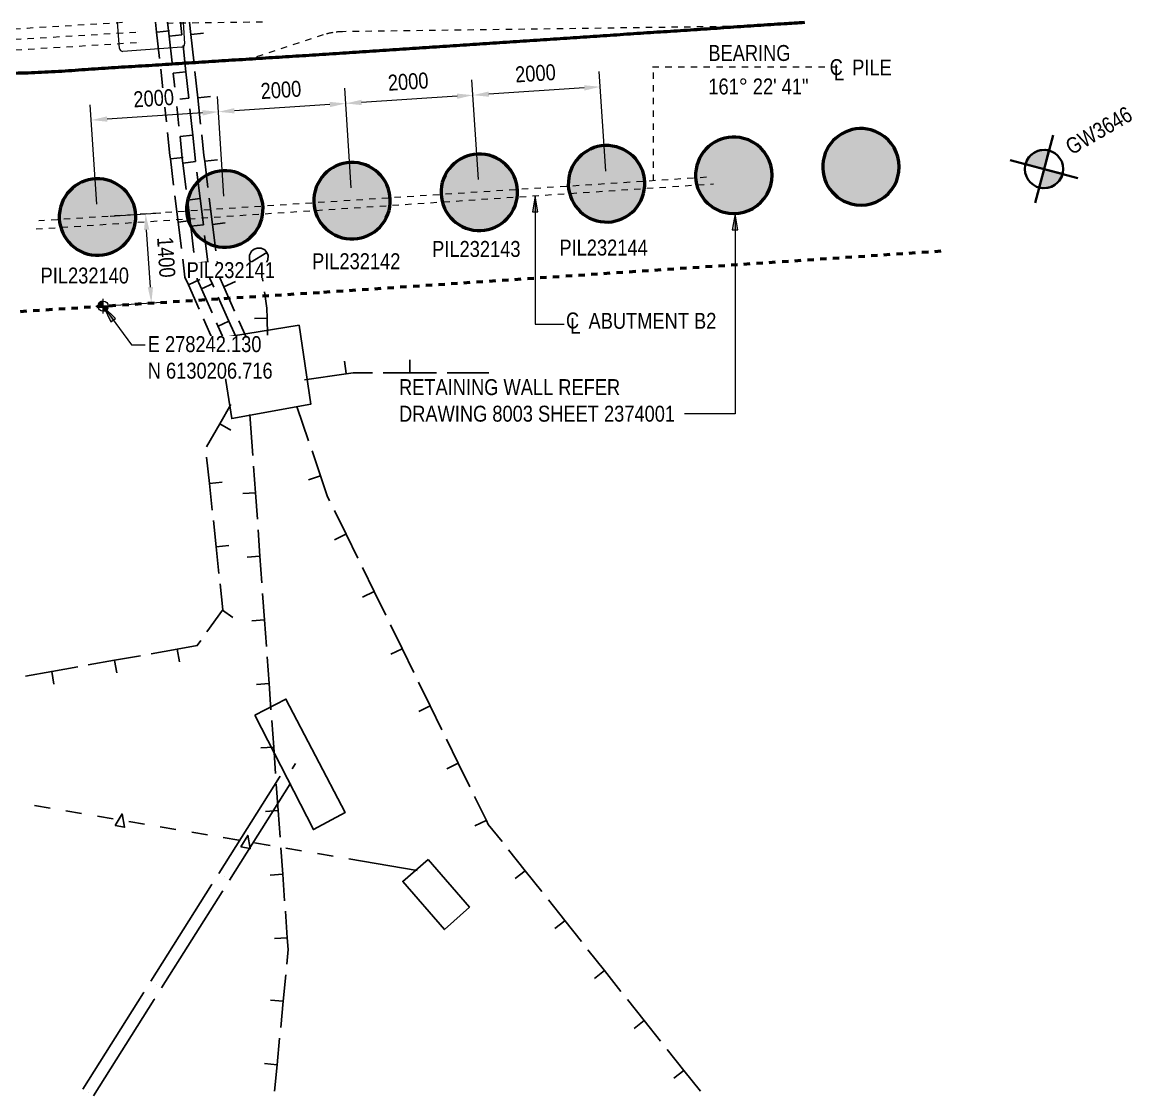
# Model space of a CAD drawing. Header units: metres. Extents: x -1160 to -1077, y 3 to 562.
# Drawn here: x -1105.31 to -1087.9, y 531.56 to 548.4 of the extents above; entities that cross this region are included whole.
import ezdxf

# ---------------------------------------------------------------- set-up
doc = ezdxf.new("R2010")
doc.units = ezdxf.units.M
for name, pattern in [('ControlLine', [0.02, 0.0125, -0.0025, 0.0025, -0.0025]), ('Dashed', [0.0075, 0.005, -0.0025]), ('JacobsCenter', [0.015, 0.009, -0.0015, 0.003, -0.0015]), ('JacobsDash', [0.0045, 0.003, -0.0015]), ('JacobsGridLine', [0.0145, 0.01, -0.001, 0.0025, -0.001])]:
    doc.linetypes.add(name, pattern=pattern)
doc.layers.get('Defpoints').update_dxf_attribs({"color": 41})
for name, color, linetype, lineweight in [('A-ANNO-DIMS', 7, 'Continuous', 9), ('A-ANNO-NOTE', 7, 'Continuous', 9), ('A-DETL', 7, 'Continuous', 13), ('A-GENM', 7, 'Continuous', 35), ('G-ANNO-DIMS', 7, 'Continuous', 9), ('G-ANNO-TEXT', 7, 'Continuous', 9), ('S-FNDN', 7, 'Continuous', 50), ('S-FNDN-IDEN', 7, 'Continuous', 18), ('S-GRID', 7, 'Continuous', 9)]:
    doc.layers.add(name, color=color, linetype=linetype, lineweight=lineweight)
doc.styles.add('Arial Narrow_1', font='ARIALN.TTF', dxfattribs={"height": 0.25})
doc.styles.add('Arial Narrow_2', font='ARIALN.TTF', dxfattribs={"height": 0.0025})
doc.dimstyles.new('Dimension_Standard_O__mm_', dxfattribs={"dimscale": 0.3048, "dimtxt": 0.255858, "dimasz": 0.82021, "dimexe": 0.787402, "dimexo": 0.492126, "dimgap": 0.492126, "dimtad": 1, "dimdec": 0, "dimlfac": 1000, "dimzin": 0, "dimdsep": 46, "dimtxsty": 'Arial Narrow_1', "dimsah": 1, "dimcen": 0.09, "dimaunit": 1, "dimadec": 4, "dimazin": 0, "dimtfac": 1, "dimtdec": 4, "dimtix": 1, "dimtmove": 0, "dimatfit": 3, "dimfxl": 1, "dimtvp": 1, "dimtfill": 1, "dimtolj": 1, "dimtzin": 0, "dimlwd": 18, "dimlwe": 18, "dimarcsym": 2})

# ---------------------------------------------------------------- blocks, each defined once
blk = doc.blocks.new('SymbolBorehole - ExistingBorehole-26478556-DRG-2873041 - PILE LAYOUT')
at = {"layer": 'A-ANNO-NOTE', "lineweight": 18, "true_color": 0x808080}
h = blk.add_hatch(color=8, dxfattribs=at)
edge = h.paths.add_edge_path()
edge.add_line((0, 0), (-0.003, 0))
edge.add_arc((0, 0), 0.003, 90, 180, ccw=False)
edge.add_line((0, 0.003), (0, 0))
h = blk.add_hatch(color=8, dxfattribs=at)
edge = h.paths.add_edge_path()
edge.add_line((0, 0), (-0.003, 0))
edge.add_arc((0, 0), 0.003, 90, 180, ccw=False)
edge.add_line((0, 0.003), (0, 0))
h = blk.add_hatch(color=8, dxfattribs=at)
edge = h.paths.add_edge_path()
edge.add_line((0, 0), (0.003, 0))
edge.add_arc((0, 0), 0.003, 270, 360, ccw=False)
edge.add_line((0, -0.003), (0, 0))
h = blk.add_hatch(color=8, dxfattribs=at)
edge = h.paths.add_edge_path()
edge.add_line((0, 0), (0.003, 0))
edge.add_arc((0, 0), 0.003, 270, 360, ccw=False)
edge.add_line((0, -0.003), (0, 0))
at = {"layer": 'A-ANNO-NOTE', "color": 8, "lineweight": 35, "true_color": 0x808080}
for p, q in [((0, -0.0055), (0, 0.0055)), ((0, -0.0055), (0, 0.0055)), ((0, 0), (0, 0.003)), ((0, 0), (0, 0.003)), ((-0.0055, 0), (0.0055, 0)), ((-0.0055, 0), (0.0055, 0)), ((-0.003, 0), (0, 0)), ((-0.003, 0), (0, 0)), ((0, 0), (0, -0.003)), ((0.003, 0), (0, 0)), ((0, 0), (0, -0.003)), ((0.003, 0), (0, 0))]:
    blk.add_line(p, q, dxfattribs=at)
blk.add_circle((0, 0), 0.003, dxfattribs=at)
blk.add_circle((0, 0), 0.003, dxfattribs=at)
for start, end in [(90, 180), (90, 180), (270, 360), (270, 360)]:
    blk.add_arc((0, 0), 0.003, start, end, dxfattribs=at)
blk = doc.blocks.new('T2DPAA-T2D-PWA-GE-M2D-101001_Boreholes_rvt-1-DRG-2873041 - PILE LAYOUT')
at = {"layer": 'A-ANNO-NOTE', "color": 8, "lineweight": 5, "true_color": 0x808080, "xscale": 99.99999999999997, "yscale": 99.99999999999997, "zscale": 99.99999999999997, "rotation": 345.1169444444441}
blk.add_blockref('SymbolBorehole - ExistingBorehole-26478556-DRG-2873041 - PILE LAYOUT', (-1089.279, 546.099), dxfattribs=at)
at = {"layer": 'A-ANNO-NOTE', "color": 8, "lineweight": 18, "true_color": 0x808080, "insert": (-1088.972, 546.529), "char_height": 0.25, "width": 1.37089, "attachment_point": 1, "rotation": 30.1169, "style": 'Arial Narrow_1'}
blk.add_mtext('GW3646', dxfattribs=at)
blk = doc.blocks.new('T2DPAA-T2D-PWA-SU-M2D-000003_250_dwg-40806560-DRG-2873041 - PILE LAYOUT')
at = {"color": 41, "lineweight": 25, "true_color": 0xffd0a3}
for p, q in [((-167.932, 1073.137), (-168.321, 1072.987)), ((-167.943, 1072.931), (-168.332, 1072.781)), ((-168.865, 1072.778), (-169.254, 1072.628)), ((-168.414, 1072.535), (-168.025, 1072.684)), ((-167.684, 1072.816), (-167.87, 1072.744)), ((-178.048, 1072.152), (-178.224, 1072.53)), ((-168.876, 1072.572), (-169.265, 1072.422)), ((-167.828, 1072.608), (-168.217, 1072.458)), ((-168.762, 1072.249), (-169.151, 1072.099)), ((-170.726, 1072.045), (-171.112, 1071.89)), ((-170.737, 1071.839), (-171.124, 1071.683)), ((-170.278, 1071.808), (-169.891, 1071.963)), ((-177.626, 1071.246), (-177.802, 1071.623)), ((-170.622, 1071.516), (-171.009, 1071.36)), ((-172.089, 1071.274), (-172.382, 1071.038)), ((-172.024, 1070.876), (-171.699, 1071.137)), ((-172.095, 1071.058), (-172.356, 1070.849)), ((-171.045, 1070.787), (-170.829, 1070.577)), ((-173.615, 1070.604), (-174.018, 1070.71)), ((-171.976, 1070.728), (-172.203, 1070.546)), ((-171.28, 1070.522), (-171.035, 1070.627)), ((-174.563, 1070.518), (-174.953, 1070.369)), ((-175.497, 1070.161), (-175.887, 1070.012)), ((-173.965, 1069.973), (-173.351, 1070.185)), ((-174.517, 1069.784), (-174.123, 1069.919)), ((-175.462, 1069.459), (-175.068, 1069.594)), ((-173.514, 1069.188), (-173.042, 1069.502)), ((-176.408, 1069.133), (-176.014, 1069.269)), ((-177.354, 1068.808), (-176.96, 1068.944)), ((-178.299, 1068.483), (-177.905, 1068.619)), ((-174.78, 1068.244), (-174.466, 1068.517)), ((-179.245, 1068.158), (-178.851, 1068.294)), ((-180.191, 1067.833), (-179.797, 1067.968)), ((-175.535, 1067.588), (-175.221, 1067.861)), ((-172.075, 1067.927), (-171.969, 1067.525)), ((-182.115, 1067.314), (-181.704, 1067.382)), ((-171.926, 1067.364), (-171.757, 1066.728)), ((-183.102, 1067.15), (-182.691, 1067.219)), ((-176.29, 1066.932), (-175.975, 1067.206)), ((-177.045, 1066.276), (-176.73, 1066.55)), ((-177.799, 1065.62), (-177.485, 1065.894)), ((-179.162, 1064.172), (-178.913, 1064.507)), ((-179.759, 1063.37), (-179.51, 1063.704)), ((-180.356, 1062.568), (-180.107, 1062.902)), ((-180.953, 1061.766), (-180.704, 1062.1)), ((-181.55, 1060.964), (-181.301, 1061.298))]:
    blk.add_line(p, q, dxfattribs=at)
at = {"color": 21, "lineweight": 25, "true_color": 0xdea3a3}
for p, q in [((-180.147, 1071.873), (-180.124, 1071.624)), ((-180.101, 1071.375), (-180.079, 1071.126)), ((-180.056, 1070.877), (-180.034, 1070.628)), ((-180.011, 1070.379), (-179.988, 1070.13)), ((-179.966, 1069.881), (-179.943, 1069.632)), ((-179.92, 1069.383), (-179.898, 1069.134)), ((-179.875, 1068.885), (-179.852, 1068.636)), ((-179.83, 1068.387), (-179.807, 1068.138)), ((-179.785, 1067.889), (-179.762, 1067.64)), ((-179.739, 1067.391), (-179.717, 1067.142)), ((-179.694, 1066.893), (-179.596, 1065.812))]:
    blk.add_line(p, q, dxfattribs=at)
at = {"color": 9, "lineweight": 25, "true_color": 0xd0a3d0}
for p, q in [((-184.284, 1069.903), (-184.284, 1069.903)), ((-182.375, 1069.307), (-182.375, 1069.307)), ((-180.466, 1068.711), (-180.466, 1068.711)), ((-178.557, 1068.115), (-178.463, 1068.086))]:
    blk.add_line(p, q, dxfattribs=at)
at = {"color": 41, "lineweight": 25, "true_color": 0xffd0a3, "flags": 128}
for points in [[(-167.86, 1072.95), (-167.931, 1073.135), (-167.932, 1073.137), (-167.784, 1073.194)], [(-168.793, 1072.591), (-168.864, 1072.776), (-168.865, 1072.778), (-168.476, 1072.927)], [(-167.871, 1072.744), (-167.943, 1072.929), (-167.943, 1072.931), (-167.735, 1073.011)], [(-168.805, 1072.385), (-168.876, 1072.57), (-168.876, 1072.572), (-168.488, 1072.721)], [(-168.486, 1072.721), (-168.415, 1072.536), (-168.414, 1072.535), (-168.803, 1072.385)], [(-169.409, 1072.568), (-169.75, 1072.438), (-169.798, 1072.418), (-170.185, 1072.263)], [(-167.757, 1072.421), (-167.828, 1072.606), (-167.828, 1072.608), (-167.647, 1072.678)], [(-169.421, 1072.362), (-169.737, 1072.241), (-169.809, 1072.211), (-170.196, 1072.056)], [(-169.723, 1072.233), (-169.797, 1072.417), (-169.798, 1072.418)], [(-169.419, 1072.362), (-169.348, 1072.177), (-169.348, 1072.176)], [(-168.69, 1072.062), (-168.761, 1072.247), (-168.762, 1072.249), (-168.373, 1072.398)], [(-170.651, 1071.86), (-170.725, 1072.044), (-170.726, 1072.045), (-170.339, 1072.201)], [(-169.735, 1072.026), (-169.809, 1072.21), (-169.809, 1072.211)], [(-169.736, 1072.025), (-169.68, 1072.048), (-169.348, 1072.176), (-168.959, 1072.325)], [(-178.23, 1072.068), (-178.05, 1072.151), (-178.048, 1072.152), (-177.873, 1071.774)], [(-170.663, 1071.653), (-170.737, 1071.837), (-170.737, 1071.839), (-170.351, 1071.994)], [(-170.352, 1071.994), (-170.278, 1071.81), (-170.278, 1071.808), (-170.664, 1071.653)], [(-169.306, 1072.039), (-169.61, 1071.923), (-169.695, 1071.888), (-170.081, 1071.733)], [(-171.267, 1071.828), (-171.534, 1071.721), (-171.634, 1071.639), (-171.959, 1071.378)], [(-169.62, 1071.703), (-169.694, 1071.887), (-169.695, 1071.888)], [(-171.509, 1071.484), (-171.633, 1071.638), (-171.634, 1071.639)], [(-170.548, 1071.33), (-170.622, 1071.514), (-170.622, 1071.516), (-170.236, 1071.671)], [(-171.278, 1071.621), (-171.514, 1071.527), (-171.641, 1071.424), (-171.965, 1071.163)], [(-171.569, 1071.242), (-171.45, 1071.338), (-171.206, 1071.436), (-170.819, 1071.591)], [(-171.28, 1071.621), (-171.206, 1071.437), (-171.206, 1071.436)], [(-171.164, 1071.298), (-171.372, 1071.215), (-171.522, 1071.094), (-171.846, 1070.833)], [(-171.515, 1071.268), (-171.64, 1071.423), (-171.641, 1071.424)], [(-177.808, 1071.161), (-177.628, 1071.245), (-177.626, 1071.246), (-177.45, 1070.868)], [(-172.149, 1071.031), (-172.024, 1070.877), (-172.024, 1070.876), (-172.286, 1070.664)], [(-171.396, 1070.938), (-171.521, 1071.093), (-171.522, 1071.094)], [(-176.978, 1070.016), (-177.07, 1070.051), (-177.204, 1070.339), (-177.38, 1070.717)], [(-174.492, 1070.331), (-174.563, 1070.516), (-174.563, 1070.518), (-174.174, 1070.667)], [(-173.666, 1070.41), (-173.615, 1070.602), (-173.615, 1070.604), (-173.276, 1070.515)], [(-171.879, 1070.503), (-171.824, 1070.312), (-171.823, 1070.311), (-172.08, 1070.236)], [(-171.823, 1070.311), (-171.67, 1070.356), (-171.434, 1070.456)], [(-177.385, 1070.255), (-177.205, 1070.338), (-177.204, 1070.339)], [(-175.426, 1069.974), (-175.497, 1070.159), (-175.497, 1070.161), (-175.108, 1070.31)], [(-176.042, 1069.953), (-176.422, 1069.808), (-176.431, 1069.811), (-176.822, 1069.958)], [(-174.582, 1069.973), (-174.517, 1069.785), (-174.517, 1069.784), (-174.911, 1069.648)], [(-176.502, 1069.624), (-176.432, 1069.81), (-176.431, 1069.811)], [(-175.527, 1069.648), (-175.463, 1069.46), (-175.462, 1069.459), (-175.856, 1069.323)], [(-172.163, 1068.967), (-172.346, 1068.889), (-172.347, 1068.889), (-172.606, 1069.494)], [(-176.473, 1069.323), (-176.409, 1069.135), (-176.408, 1069.133), (-176.802, 1068.998)], [(-174.34, 1068.627), (-174.275, 1068.684), (-174, 1068.866), (-173.652, 1069.096)], [(-174.11, 1069.033), (-174.001, 1068.867), (-174, 1068.866)], [(-177.419, 1068.997), (-177.354, 1068.81), (-177.354, 1068.808), (-177.748, 1068.673)], [(-172.347, 1068.889), (-172.303, 1068.785), (-172.225, 1068.491)], [(-178.364, 1068.672), (-178.3, 1068.485), (-178.299, 1068.483), (-178.693, 1068.348)], [(-179.31, 1068.347), (-179.245, 1068.16), (-179.245, 1068.158), (-179.639, 1068.023)], [(-174.912, 1068.395), (-174.781, 1068.245), (-174.78, 1068.244), (-175.095, 1067.971)], [(-171.882, 1067.979), (-172.074, 1067.928), (-172.075, 1067.927), (-172.182, 1068.33)], [(-180.256, 1068.022), (-180.191, 1067.834), (-180.191, 1067.833), (-180.585, 1067.698)], [(-181.54, 1067.41), (-181.312, 1067.448), (-181.136, 1067.508), (-180.742, 1067.643)], [(-181.201, 1067.697), (-181.137, 1067.509), (-181.136, 1067.508)], [(-175.666, 1067.739), (-175.536, 1067.589), (-175.535, 1067.588), (-175.85, 1067.315)], [(-182.148, 1067.511), (-182.115, 1067.316), (-182.115, 1067.314), (-182.526, 1067.246)], [(-183.134, 1067.348), (-183.102, 1067.152), (-183.102, 1067.15), (-183.513, 1067.082)], [(-176.421, 1067.083), (-176.291, 1066.933), (-176.29, 1066.932), (-176.604, 1066.659)], [(-177.176, 1066.427), (-177.046, 1066.277), (-177.045, 1066.276), (-177.359, 1066.003)], [(-177.93, 1065.771), (-177.8, 1065.621), (-177.799, 1065.62), (-178.114, 1065.347)], [(-178.814, 1064.64), (-178.607, 1064.919), (-178.554, 1064.964), (-178.24, 1065.238)], [(-178.685, 1065.115), (-178.555, 1064.966), (-178.554, 1064.964)], [(-179.322, 1064.292), (-179.163, 1064.173), (-179.162, 1064.172), (-179.411, 1063.838)], [(-179.919, 1063.49), (-179.76, 1063.371), (-179.759, 1063.37), (-180.008, 1063.036)], [(-180.516, 1062.687), (-180.357, 1062.569), (-180.356, 1062.568), (-180.605, 1062.234)], [(-181.113, 1061.885), (-180.954, 1061.767), (-180.953, 1061.766), (-181.202, 1061.432)], [(-181.71, 1061.083), (-181.551, 1060.965), (-181.55, 1060.964), (-181.799, 1060.629)]]:
    blk.add_lwpolyline(points, dxfattribs=at)
for points in [[(-172.32, 1070.955), (-173.487, 1070.443), (-172.949, 1069.301), (-171.801, 1069.797)], [(-171.087, 1070.682), (-171.075, 1070.622), (-171.045, 1070.577), (-171.003, 1070.547), (-170.937, 1070.532), (-170.871, 1070.547), (-170.829, 1070.577), (-170.799, 1070.622), (-170.787, 1070.682), (-170.799, 1070.742), (-170.829, 1070.787), (-170.871, 1070.817), (-170.937, 1070.832), (-171.003, 1070.817), (-171.045, 1070.787), (-171.075, 1070.742)]]:
    blk.add_lwpolyline(points, close=True, dxfattribs=at)
at = {"color": 21, "lineweight": 25, "true_color": 0xdea3a3, "flags": 128}
for points in [[(-180.129, 1070.569), (-179.924, 1070.512), (-179.923, 1070.512), (-180.113, 1070.42), (-180.115, 1070.419)], [(-179.947, 1068.577), (-179.743, 1068.52), (-179.742, 1068.52), (-179.932, 1068.428), (-179.934, 1068.428)]]:
    blk.add_lwpolyline(points, close=True, dxfattribs=at)
at = {"color": 9, "lineweight": 25, "true_color": 0xd0a3d0, "flags": 128}
for points in [[(-184.255, 1069.996), (-182.55, 1069.464), (-182.537, 1069.46)], [(-184.314, 1069.809), (-182.609, 1069.277), (-182.595, 1069.272)], [(-182.346, 1069.401), (-180.641, 1068.869), (-180.628, 1068.864)], [(-182.404, 1069.213), (-180.7, 1068.681), (-180.686, 1068.676)], [(-180.436, 1068.805), (-178.732, 1068.273), (-178.718, 1068.269)], [(-180.495, 1068.617), (-178.79, 1068.085), (-178.777, 1068.081)]]:
    blk.add_lwpolyline(points, dxfattribs=at)
at = {"color": 9, "lineweight": 25, "true_color": 0xd9a3d9, "flags": 128}
blk.add_lwpolyline([(-177.891, 1068.899), (-177.522, 1068.49), (-179.001, 1067.134), (-179.39, 1067.549)], close=True, dxfattribs=at)
at = {"color": 21, "lineweight": 25, "true_color": 0xeca3a3, "flags": 128}
blk.add_lwpolyline([(-179.382, 1065.688), (-179.817, 1065.985), (-180.378, 1065.156), (-179.938, 1064.872)], close=True, dxfattribs=at)
blk = doc.blocks.new('T2DPAA-T2D-PWA-SU-M2D-000001_ExistingUtilities_rvt-1-DRG-2873041 - PILE LAYOUT')
at = {"color": 254, "lineweight": 25, "true_color": 0xd0d0d0, "rotation": 75.11694444444437}
blk.add_blockref('T2DPAA-T2D-PWA-SU-M2D-000003_250_dwg-40806560-DRG-2873041 - PILE LAYOUT', (-22.928, 434.912), dxfattribs=at)
blk = doc.blocks.new('T2DPAA-T2D-C3S-TT-XRF-100101_dwg-40805445-DRG-2873041 - PILE LAYOUT')
at = {"color": 191, "lineweight": 18, "true_color": 0xbf7fff}
for p, q in [((-204.911, -619.157), (-204.52, -619.023)), ((-205.161, -619.316), (-204.861, -620.189)), ((-204.642, -620.095), (-204.942, -619.221)), ((-204.257, -620.015), (-204.578, -620.126))]:
    blk.add_line(p, q, dxfattribs=at)
at = {"color": 191, "linetype": 'Dashed', "lineweight": 18, "true_color": 0xbf7fff}
for p, q in [((-203.886, -622.191), (-204.54, -621.188)), ((-202.071, -628.497), (-203.76, -622.468))]:
    blk.add_line(p, q, dxfattribs=at)
at = {"color": 191, "linetype": 'Dashed', "lineweight": 18, "true_color": 0xbf7fff, "flags": 128}
for points in [[(-206.17, -615.118), (-205.288, -617.777), (-205.288, -617.779), (-204.746, -619.414), (-204.746, -619.414)], [(-206.013, -615.066), (-205.131, -617.725), (-205.131, -617.727), (-204.589, -619.362), (-204.589, -619.362)], [(-205.856, -615.014), (-204.975, -617.674), (-204.974, -617.675), (-204.491, -619.133)], [(-203.937, -621.218), (-204.337, -619.789), (-204.337, -619.789)]]:
    blk.add_lwpolyline(points, dxfattribs=at)
at = {"color": 191, "lineweight": 18, "true_color": 0xbf7fff}
for centre, start, end in [((-204.895, -619.205), 108.9625, 198.9625), ((-205.209, -619.332), 18.9625, 42.9188), ((-204.909, -620.205), 337.7876, 18.9625), ((-204.595, -620.078), 198.9625, 288.9625)]:
    blk.add_arc(centre, 0.0502, start, end, dxfattribs=at)
at = {"color": 191, "linetype": 'Dashed', "lineweight": 18, "true_color": 0xbf7fff}
for start, end in [(24.4179, 33.1271), (15.6526, 24.4179)]:
    blk.add_arc((-204.723, -622.738), 1, start, end, dxfattribs=at)
blk = doc.blocks.new('T2DPAA-T2D-PWC-TT-M2D-100010_ProposedITS_rvt-1-DRG-2873041 - PILE LAYOUT')
at = {"color": 191, "linetype": 'Dashed', "lineweight": 18, "true_color": 0xbf7fff, "rotation": 75.11694444444437}
blk.add_blockref('T2DPAA-T2D-C3S-TT-XRF-100101_dwg-40805445-DRG-2873041 - PILE LAYOUT', (-1649.534, 905.057), dxfattribs=at)
blk = doc.blocks.new('Foundations-Piles - Px-1200-66435275-DRG-2873041 - PILE LAYOUT')
at = {"layer": 'A-GENM', "lineweight": 50, "true_color": 0xd1d1d1}
blk.add_hatch(color=254, dxfattribs=at).paths.add_polyline_path([(-0.576, -0.169), (-0.546, -0.249), (-0.505, -0.324), (-0.453, -0.393), (-0.393, -0.453), (-0.324, -0.505), (-0.249, -0.546), (-0.169, -0.576), (-0.085, -0.594), (0, -0.6), (0.085, -0.594), (0.169, -0.576), (0.249, -0.546), (0.324, -0.505), (0.393, -0.453), (0.453, -0.393), (0.505, -0.324), (0.546, -0.249), (0.576, -0.169), (0.594, -0.085), (0.6, 0), (0.594, 0.085), (0.576, 0.169), (0.546, 0.249), (0.505, 0.324), (0.453, 0.393), (0.393, 0.453), (0.324, 0.505), (0.249, 0.546), (0.168, 0.576), (0.085, 0.594), (0, 0.6), (-0.085, 0.594), (-0.169, 0.576), (-0.249, 0.546), (-0.324, 0.505), (-0.393, 0.453), (-0.454, 0.392), (-0.505, 0.324), (-0.546, 0.249), (-0.576, 0.169), (-0.594, 0.085), (-0.6, 0), (-0.594, -0.085), (-0.578, -0.157)])
at = {"layer": 'A-GENM', "color": 252, "lineweight": 50, "true_color": 0x888888}
for start, end in [(0, 180), (180, 0)]:
    blk.add_arc((0, 0), 0.6, start, end, dxfattribs=at)
blk = doc.blocks.new('Foundations-Piles - Px-1200-66435276-DRG-2873041 - PILE LAYOUT')
at = {"layer": 'A-GENM', "lineweight": 50, "true_color": 0xd1d1d1}
blk.add_hatch(color=254, dxfattribs=at).paths.add_polyline_path([(-0.576, -0.169), (-0.546, -0.249), (-0.505, -0.324), (-0.453, -0.393), (-0.393, -0.453), (-0.324, -0.505), (-0.249, -0.546), (-0.169, -0.576), (-0.085, -0.594), (0, -0.6), (0.085, -0.594), (0.169, -0.576), (0.249, -0.546), (0.324, -0.505), (0.393, -0.453), (0.453, -0.393), (0.505, -0.324), (0.546, -0.249), (0.576, -0.169), (0.594, -0.085), (0.6, 0), (0.594, 0.085), (0.576, 0.169), (0.546, 0.249), (0.505, 0.324), (0.453, 0.393), (0.393, 0.453), (0.324, 0.505), (0.249, 0.546), (0.169, 0.576), (0.085, 0.594), (0, 0.6), (-0.085, 0.594), (-0.169, 0.576), (-0.249, 0.546), (-0.324, 0.505), (-0.393, 0.453), (-0.453, 0.393), (-0.505, 0.324), (-0.546, 0.249), (-0.576, 0.169), (-0.594, 0.082), (-0.6, 0), (-0.594, -0.085)])
at = {"layer": 'A-GENM', "color": 252, "lineweight": 50, "true_color": 0x888888}
for start, end in [(0, 180), (180, 0)]:
    blk.add_arc((0, 0), 0.6, start, end, dxfattribs=at)
blk = doc.blocks.new('Top of Pavement - RL A - Top of Pavement - RL A-68818558-DRG-2873041 - PILE LAYOUT')
at = {"layer": 'A-GENM', "color": 252, "lineweight": 50, "true_color": 0x888888}
blk.add_open_spline([(133.908, 51.872), (133.912, 51.854), (133.953, 51.702), (134.03, 51.413), (134.138, 51.006), (134.246, 50.599), (134.354, 50.192), (134.462, 49.785), (134.57, 49.378), (134.679, 48.971), (134.787, 48.564), (134.895, 48.158), (135.003, 47.751), (135.111, 47.344), (135.219, 46.937), (135.327, 46.53), (135.436, 46.123), (135.544, 45.716), (135.652, 45.309), (135.76, 44.902), (135.868, 44.495), (135.976, 44.088), (136.084, 43.681), (136.193, 43.274), (136.301, 42.867), (136.409, 42.46), (136.517, 42.053), (136.625, 41.646), (136.733, 41.239), (136.841, 40.832), (136.95, 40.425), (137.058, 40.018), (137.166, 39.611), (137.274, 39.204), (137.382, 38.797), (137.49, 38.39), (137.598, 37.983), (137.707, 37.576), (137.815, 37.169), (137.923, 36.762), (138.031, 36.355), (138.139, 35.948), (138.247, 35.541), (138.356, 35.134), (138.464, 34.727), (138.572, 34.32), (138.68, 33.913), (138.788, 33.506), (138.896, 33.099), (139.004, 32.692), (139.113, 32.285), (139.221, 31.878), (139.329, 31.471), (139.437, 31.064), (139.545, 30.657), (139.653, 30.25), (139.761, 29.843), (139.87, 29.436), (139.978, 29.029), (140.086, 28.622), (140.194, 28.215), (140.302, 27.808), (140.41, 27.401), (140.518, 26.994), (140.627, 26.587), (140.735, 26.18), (140.843, 25.773), (140.951, 25.366), (141.059, 24.959), (141.167, 24.552), (141.275, 24.145), (141.384, 23.738), (141.528, 23.196), (141.672, 22.653), (141.816, 22.111), (141.924, 21.704), (142.032, 21.297), (142.141, 20.89), (142.249, 20.483), (142.357, 20.076), (142.465, 19.669), (142.573, 19.262), (142.681, 18.855), (142.789, 18.448), (142.898, 18.041), (143.006, 17.634), (143.114, 17.227), (143.222, 16.82), (143.33, 16.413), (143.438, 16.006), (143.546, 15.599), (143.655, 15.192), (143.763, 14.785), (143.871, 14.378), (143.961, 14.039), (144.033, 13.767), (144.087, 13.564), (144.141, 13.36), (144.213, 13.089), (144.303, 12.75), (144.412, 12.343), (144.52, 11.936), (144.628, 11.529), (144.736, 11.122), (144.844, 10.715), (144.952, 10.308), (145.06, 9.901), (145.168, 9.494), (145.261, 9.156), (145.339, 8.886), (145.399, 8.685), (145.463, 8.484), (145.529, 8.284), (145.597, 8.085), (145.665, 7.886), (145.733, 7.687), (145.822, 7.422), (145.911, 7.155), (145.999, 6.889), (146.088, 6.624), (146.2, 6.291), (146.334, 5.892), (146.467, 5.494), (146.601, 5.095), (146.734, 4.696), (146.868, 4.297), (147.003, 3.899), (147.137, 3.5), (147.272, 3.102), (147.407, 2.704), (147.542, 2.305), (147.677, 1.907), (147.811, 1.509), (147.946, 1.11), (148.081, 0.712), (148.216, 0.314), (148.351, -0.085), (148.486, -0.483), (148.62, -0.881), (148.755, -1.28), (148.89, -1.678), (149.025, -2.076), (149.149, -2.444), (149.229, -2.679), (149.263, -2.781)], degree=3, knots=[0.3233346, 0.3233346, 0.3233346, 0.3233346, 0.3236994, 0.3265896, 0.3294798, 0.3323699, 0.3352601, 0.3381503, 0.3410405, 0.3439306, 0.3468208, 0.349711, 0.3526012, 0.3554913, 0.3583815, 0.3612717, 0.3641618, 0.367052, 0.3699422, 0.3728324, 0.3757225, 0.3786127, 0.3815029, 0.3843931, 0.3872832, 0.3901734, 0.3930636, 0.3959538, 0.3988439, 0.4017341, 0.4046243, 0.4075145, 0.4104046, 0.4132948, 0.416185, 0.4190751, 0.4219653, 0.4248555, 0.4277457, 0.4306358, 0.433526, 0.4364162, 0.4393064, 0.4421965, 0.4450867, 0.4479769, 0.4508671, 0.4537572, 0.4566474, 0.4595376, 0.4624277, 0.4653179, 0.4682081, 0.4710983, 0.4739884, 0.4768786, 0.4797688, 0.482659, 0.4855491, 0.4884393, 0.4913295, 0.4942197, 0.4971098, 0.5, 0.5028902, 0.5057803, 0.5086705, 0.5115607, 0.5144509, 0.517341, 0.5202312, 0.5231214, 0.5260116, 0.5317919, 0.5346821, 0.5375723, 0.5404624, 0.5433526, 0.5462428, 0.5491329, 0.5520231, 0.5549133, 0.5578035, 0.5606936, 0.5635838, 0.566474, 0.5693642, 0.5722543, 0.5751445, 0.5780347, 0.5809249, 0.583815, 0.5867052, 0.5895954, 0.5924855, 0.5939306, 0.5953757, 0.5968208, 0.5982659, 0.6011561, 0.6040462, 0.6069364, 0.6098266, 0.6127168, 0.6156069, 0.6184971, 0.6213873, 0.6242775, 0.6271676, 0.6286127, 0.6300578, 0.6315029, 0.632948, 0.6343931, 0.6358382, 0.6372832, 0.6387283, 0.6416185, 0.6430636, 0.6445087, 0.6473988, 0.650289, 0.6531792, 0.6560694, 0.6589595, 0.6618497, 0.6647399, 0.6676301, 0.6705202, 0.6734104, 0.6763006, 0.6791908, 0.6820809, 0.6849711, 0.6878613, 0.6907514, 0.6936416, 0.6965318, 0.699422, 0.7023121, 0.7052023, 0.7080925, 0.7109827, 0.7132045, 0.7132045, 0.7132045, 0.7132045], dxfattribs=at)
blk = doc.blocks.new('T2DPAA-T2D-C3S-RS-M3D-100334_rvt-1-DRG-2873041 - PILE LAYOUT')
at = {"layer": 'A-DETL', "color": 111, "linetype": 'ControlLine', "lineweight": 50, "true_color": 0x9eeace}
for p, q in [((-1100.573, 544.169), (-1090.824, 544.819)), ((-1105.531, 543.854), (-1100.573, 544.169))]:
    blk.add_line(p, q, dxfattribs=at)
at = {"layer": 'A-GENM', "color": 252, "lineweight": 50, "true_color": 0x888888, "rotation": 75.11694444444437}
for name, p in [('Top of Pavement - RL A - Top of Pavement - RL A-68818558-DRG-2873041 - PILE LAYOUT', (-1134.058, 404.862)), ('Foundations-Piles - Px-1200-66435276-DRG-2873041 - PILE LAYOUT', (-1092.15, 546.134)), ('Foundations-Piles - Px-1200-66435275-DRG-2873041 - PILE LAYOUT', (-1094.145, 546.001))]:
    blk.add_blockref(name, p, dxfattribs=at)
blk = doc.blocks.new('01_SFO_FRP_Pile_CastInPlace_CS_BR08 - CAST-IN-PLACE PILE - 1200-8642523-DRG-2873041 - PILE LAYOUT')
at = {"layer": 'S-FNDN', "linetype": 'JacobsDash', "lineweight": 18, "true_color": 0xc0c0c0}
blk.add_hatch(color=9, dxfattribs=at).paths.add_polyline_path([(-0.576, -0.169), (-0.546, -0.249), (-0.505, -0.324), (-0.453, -0.393), (-0.393, -0.453), (-0.324, -0.505), (-0.249, -0.546), (-0.169, -0.576), (-0.085, -0.594), (0, -0.6), (0.085, -0.594), (0.169, -0.576), (0.249, -0.546), (0.324, -0.505), (0.393, -0.453), (0.453, -0.393), (0.505, -0.324), (0.546, -0.249), (0.576, -0.169), (0.594, -0.085), (0.6, 0), (0.594, 0.085), (0.576, 0.169), (0.546, 0.249), (0.505, 0.324), (0.453, 0.393), (0.393, 0.453), (0.324, 0.505), (0.249, 0.546), (0.169, 0.576), (0.085, 0.594), (0, 0.6), (-0.085, 0.594), (-0.169, 0.576), (-0.249, 0.546), (-0.324, 0.505), (-0.393, 0.453), (-0.453, 0.393), (-0.505, 0.324), (-0.546, 0.249), (-0.576, 0.169), (-0.594, 0.085), (-0.6, 0), (-0.594, -0.085)])
at = {"layer": 'S-FNDN'}
for start, end in [(90, 270), (270, 90)]:
    blk.add_arc((0, 0), 0.6, start, end, dxfattribs=at)
blk = doc.blocks.new('01_SFO_FRP_Pile_CastInPlace_CS_BR08 - CAST-IN-PLACE PILE - 1200-8642364-DRG-2873041 - PILE LAYOUT')
at = {"layer": 'S-FNDN', "linetype": 'JacobsDash', "lineweight": 18, "true_color": 0xc0c0c0}
blk.add_hatch(color=9, dxfattribs=at).paths.add_polyline_path([(-0.576, -0.169), (-0.546, -0.249), (-0.505, -0.324), (-0.453, -0.393), (-0.393, -0.453), (-0.324, -0.505), (-0.249, -0.546), (-0.169, -0.576), (-0.085, -0.594), (0, -0.6), (0.085, -0.594), (0.169, -0.576), (0.249, -0.546), (0.324, -0.505), (0.393, -0.453), (0.453, -0.393), (0.505, -0.324), (0.546, -0.249), (0.576, -0.169), (0.594, -0.085), (0.6, 0), (0.594, 0.085), (0.576, 0.169), (0.546, 0.249), (0.505, 0.324), (0.453, 0.393), (0.393, 0.453), (0.324, 0.505), (0.249, 0.546), (0.169, 0.576), (0.085, 0.594), (0, 0.6), (-0.085, 0.594), (-0.169, 0.576), (-0.249, 0.546), (-0.324, 0.505), (-0.393, 0.453), (-0.453, 0.393), (-0.505, 0.324), (-0.546, 0.249), (-0.576, 0.169), (-0.594, 0.085), (-0.6, 0), (-0.594, -0.085)])
at = {"layer": 'S-FNDN'}
for start, end in [(90, 270), (270, 90)]:
    blk.add_arc((0, 0), 0.6, start, end, dxfattribs=at)
blk = doc.blocks.new('01_SFO_FRP_Pile_CastInPlace_CS_BR08 - CAST-IN-PLACE PILE - 1200-8661263-DRG-2873041 - PILE LAYOUT')
at = {"layer": 'S-FNDN', "linetype": 'JacobsDash', "lineweight": 18, "true_color": 0xc0c0c0}
blk.add_hatch(color=9, dxfattribs=at).paths.add_polyline_path([(-0.576, -0.169), (-0.546, -0.249), (-0.505, -0.324), (-0.453, -0.393), (-0.393, -0.453), (-0.324, -0.505), (-0.249, -0.546), (-0.169, -0.576), (-0.085, -0.594), (0, -0.6), (0.085, -0.594), (0.169, -0.576), (0.255, -0.542), (0.324, -0.505), (0.393, -0.453), (0.453, -0.393), (0.505, -0.324), (0.546, -0.249), (0.576, -0.169), (0.594, -0.085), (0.6, 0), (0.594, 0.085), (0.576, 0.169), (0.546, 0.249), (0.505, 0.324), (0.453, 0.393), (0.393, 0.453), (0.324, 0.505), (0.249, 0.546), (0.169, 0.576), (0.085, 0.594), (0, 0.6), (-0.085, 0.594), (-0.169, 0.576), (-0.249, 0.546), (-0.324, 0.505), (-0.393, 0.453), (-0.453, 0.393), (-0.505, 0.324), (-0.546, 0.249), (-0.576, 0.169), (-0.594, 0.085), (-0.6, 0), (-0.594, -0.085)])
at = {"layer": 'S-FNDN'}
for start, end in [(90, 270), (270, 90)]:
    blk.add_arc((0, 0), 0.6, start, end, dxfattribs=at)
blk = doc.blocks.new('01_SFO_FRP_Pile_CastInPlace_CS_BR08 - CAST-IN-PLACE PILE - 1200-8642427-DRG-2873041 - PILE LAYOUT')
at = {"layer": 'S-FNDN', "linetype": 'JacobsDash', "lineweight": 18, "true_color": 0xc0c0c0}
blk.add_hatch(color=9, dxfattribs=at).paths.add_polyline_path([(-0.576, -0.169), (-0.546, -0.249), (-0.505, -0.324), (-0.453, -0.393), (-0.393, -0.453), (-0.324, -0.505), (-0.249, -0.546), (-0.169, -0.576), (-0.085, -0.594), (0, -0.6), (0.085, -0.594), (0.169, -0.576), (0.249, -0.546), (0.324, -0.505), (0.393, -0.453), (0.453, -0.393), (0.505, -0.324), (0.546, -0.249), (0.576, -0.169), (0.594, -0.085), (0.6, 0), (0.594, 0.085), (0.576, 0.169), (0.546, 0.249), (0.505, 0.324), (0.453, 0.393), (0.393, 0.453), (0.324, 0.505), (0.249, 0.546), (0.169, 0.576), (0.085, 0.594), (0, 0.6), (-0.086, 0.594), (-0.174, 0.574), (-0.249, 0.546), (-0.324, 0.505), (-0.393, 0.453), (-0.453, 0.393), (-0.505, 0.324), (-0.546, 0.249), (-0.576, 0.169), (-0.594, 0.085), (-0.6, 0), (-0.594, -0.085)])
at = {"layer": 'S-FNDN'}
for start, end in [(90, 270), (270, 90)]:
    blk.add_arc((0, 0), 0.6, start, end, dxfattribs=at)
blk = doc.blocks.new('01_SFO_FRP_Pile_CastInPlace_CS_BR08 - CAST-IN-PLACE PILE - 1200-8642486-DRG-2873041 - PILE LAYOUT')
at = {"layer": 'S-FNDN', "linetype": 'JacobsDash', "lineweight": 18, "true_color": 0xc0c0c0}
blk.add_hatch(color=9, dxfattribs=at).paths.add_polyline_path([(-0.576, -0.169), (-0.546, -0.249), (-0.505, -0.324), (-0.453, -0.393), (-0.393, -0.453), (-0.324, -0.505), (-0.249, -0.546), (-0.169, -0.576), (-0.085, -0.594), (0, -0.6), (0.085, -0.594), (0.169, -0.576), (0.249, -0.546), (0.324, -0.505), (0.393, -0.453), (0.453, -0.393), (0.505, -0.324), (0.546, -0.249), (0.576, -0.169), (0.594, -0.085), (0.6, 0), (0.594, 0.085), (0.576, 0.169), (0.546, 0.249), (0.505, 0.324), (0.453, 0.393), (0.393, 0.453), (0.324, 0.505), (0.249, 0.546), (0.169, 0.576), (0.085, 0.594), (0, 0.6), (-0.085, 0.594), (-0.169, 0.576), (-0.249, 0.546), (-0.324, 0.505), (-0.393, 0.453), (-0.453, 0.393), (-0.505, 0.324), (-0.546, 0.249), (-0.576, 0.169), (-0.594, 0.085), (-0.6, 0), (-0.594, -0.085), (-0.592, -0.096)])
at = {"layer": 'S-FNDN'}
for start, end in [(90, 270), (270, 90)]:
    blk.add_arc((0, 0), 0.6, start, end, dxfattribs=at)
blk = doc.blocks.new('CS_Annot_Centreline Symbol2 - CS_Annot_Centreline Symbol-5074296-DRG-2873041 - PILE LAYOUT')
at = {"layer": 'A-ANNO-NOTE', "char_height": 0.0025, "attachment_point": 1, "style": 'Arial Narrow_2'}
for s, insert, width in [('C  ', (-0.00109, 0.00476), 0.0044093), ('L', (-0.00041, 0.00392), 0.0019241)]:
    blk.add_mtext(s, dxfattribs=dict(at, insert=insert, width=width))
blk = doc.blocks.new('DIMBLOCK33-DRG-2873041 - PILE LAYOUT')
at = {"layer": 'A-ANNO-DIMS', "color": 0, "lineweight": 18, "transparency": 16777216}
for p, q in [((-1098.149, 545.937), (-1098.251, 547.498)), ((-1096.154, 546.067), (-1096.256, 547.628)), ((-1096.49, 547.372), (-1097.986, 547.274))]:
    blk.add_line(p, q, dxfattribs=at)
at = {"layer": 'A-ANNO-DIMS', "color": 0, "transparency": 16777216}
for points in [[(-1097.989, 547.316), (-1097.984, 547.233), (-1098.236, 547.258)], [(-1096.492, 547.414), (-1096.487, 547.331), (-1096.24, 547.389)]]:
    blk.add_solid(points, dxfattribs=at)
at = {"layer": 'Defpoints', "color": 0, "transparency": 16777216}
for p in [(-1098.236, 547.258), (-1096.144, 545.918), (-1098.14, 545.787)]:
    blk.add_point(p, dxfattribs=at)
at = {"layer": 'A-ANNO-DIMS', "color": 0, "lineweight": 18, "transparency": 16777216, "insert": (-1097.256, 547.6), "char_height": 0.25, "width": 0.76026, "attachment_point": 5, "rotation": 3.739, "style": 'Arial Narrow_1', "bg_fill": 3, "box_fill_scale": 1.1, "bg_fill_color": 9, "bg_fill_true_color": 13158600, "bg_fill_transparency": 0}
blk.add_mtext('\\A1;2000', dxfattribs=at)
blk = doc.blocks.new('DIMBLOCK34-DRG-2873041 - PILE LAYOUT')
at = {"layer": 'A-ANNO-DIMS', "color": 0, "lineweight": 18, "transparency": 16777216}
for p, q in [((-1098.149, 545.937), (-1098.251, 547.498)), ((-1100.145, 545.806), (-1100.247, 547.367)), ((-1098.485, 547.242), (-1099.982, 547.144))]:
    blk.add_line(p, q, dxfattribs=at)
at = {"layer": 'A-ANNO-DIMS', "color": 0, "transparency": 16777216}
for points in [[(-1099.985, 547.186), (-1099.979, 547.102), (-1100.231, 547.128)], [(-1098.488, 547.283), (-1098.483, 547.2), (-1098.236, 547.258)]]:
    blk.add_solid(points, dxfattribs=at)
at = {"layer": 'Defpoints', "color": 0, "transparency": 16777216}
for p in [(-1100.231, 547.128), (-1098.14, 545.787), (-1100.135, 545.657)]:
    blk.add_point(p, dxfattribs=at)
at = {"layer": 'A-ANNO-DIMS', "color": 0, "lineweight": 18, "transparency": 16777216, "insert": (-1099.252, 547.47), "char_height": 0.25, "width": 0.76026, "attachment_point": 5, "rotation": 3.739, "style": 'Arial Narrow_1', "bg_fill": 3, "box_fill_scale": 1.1, "bg_fill_color": 9, "bg_fill_true_color": 13158600, "bg_fill_transparency": 0}
blk.add_mtext('\\A1;2000', dxfattribs=at)
blk = doc.blocks.new('DIMBLOCK35-DRG-2873041 - PILE LAYOUT')
at = {"layer": 'A-ANNO-DIMS', "color": 0, "lineweight": 18, "transparency": 16777216}
for p, q in [((-1100.145, 545.806), (-1100.247, 547.367)), ((-1102.141, 545.676), (-1102.243, 547.237)), ((-1100.481, 547.111), (-1101.978, 547.014))]:
    blk.add_line(p, q, dxfattribs=at)
at = {"layer": 'A-ANNO-DIMS', "color": 0, "transparency": 16777216}
for points in [[(-1100.484, 547.153), (-1100.478, 547.07), (-1100.231, 547.128)], [(-1101.981, 547.055), (-1101.975, 546.972), (-1102.227, 546.997)]]:
    blk.add_solid(points, dxfattribs=at)
at = {"layer": 'Defpoints', "color": 0, "transparency": 16777216}
for p in [(-1102.227, 546.997), (-1100.135, 545.657), (-1102.131, 545.526)]:
    blk.add_point(p, dxfattribs=at)
at = {"layer": 'A-ANNO-DIMS', "color": 0, "lineweight": 18, "transparency": 16777216, "insert": (-1101.247, 547.34), "char_height": 0.25, "width": 0.76026, "attachment_point": 5, "rotation": 3.739, "style": 'Arial Narrow_1', "bg_fill": 3, "box_fill_scale": 1.1, "bg_fill_color": 9, "bg_fill_true_color": 13158600, "bg_fill_transparency": 0}
blk.add_mtext('\\A1;2000', dxfattribs=at)
blk = doc.blocks.new('DIMBLOCK36-DRG-2873041 - PILE LAYOUT')
at = {"layer": 'A-ANNO-DIMS', "color": 0, "lineweight": 18, "transparency": 16777216}
for p, q in [((-1102.141, 545.676), (-1102.243, 547.237)), ((-1104.137, 545.546), (-1104.239, 547.106)), ((-1102.477, 546.981), (-1103.974, 546.883))]:
    blk.add_line(p, q, dxfattribs=at)
at = {"layer": 'A-ANNO-DIMS', "color": 0, "transparency": 16777216}
for points in [[(-1102.479, 547.023), (-1102.474, 546.939), (-1102.227, 546.997)], [(-1103.976, 546.925), (-1103.971, 546.842), (-1104.223, 546.867)]]:
    blk.add_solid(points, dxfattribs=at)
at = {"layer": 'Defpoints', "color": 0, "transparency": 16777216}
for p in [(-1104.223, 546.867), (-1104.127, 545.396), (-1102.131, 545.526)]:
    blk.add_point(p, dxfattribs=at)
at = {"layer": 'A-ANNO-DIMS', "color": 0, "lineweight": 18, "transparency": 16777216, "insert": (-1103.243, 547.209), "char_height": 0.25, "width": 0.76026, "attachment_point": 5, "rotation": 3.739, "style": 'Arial Narrow_1', "bg_fill": 3, "box_fill_scale": 1.1, "bg_fill_color": 9, "bg_fill_true_color": 13158600, "bg_fill_transparency": 0}
blk.add_mtext('\\A1;2000', dxfattribs=at)
blk = doc.blocks.new('DIMBLOCK37-DRG-2873041 - PILE LAYOUT')
at = {"layer": 'A-ANNO-DIMS', "color": 0, "lineweight": 18, "transparency": 16777216}
for p, q in [((-1103.924, 545.359), (-1103.13, 545.411)), ((-1103.295, 544.248), (-1103.354, 545.146)), ((-1103.835, 543.962), (-1103.039, 544.014))]:
    blk.add_line(p, q, dxfattribs=at)
at = {"layer": 'A-ANNO-DIMS', "color": 0, "transparency": 16777216}
for points in [[(-1103.312, 545.149), (-1103.395, 545.143), (-1103.37, 545.395)], [(-1103.253, 544.25), (-1103.336, 544.245), (-1103.279, 543.998)]]:
    blk.add_solid(points, dxfattribs=at)
at = {"layer": 'Defpoints', "color": 0, "transparency": 16777216}
for p in [(-1103.37, 545.395), (-1104.074, 545.349), (-1103.985, 543.952)]:
    blk.add_point(p, dxfattribs=at)
at = {"layer": 'A-ANNO-DIMS', "color": 0, "lineweight": 18, "transparency": 16777216, "insert": (-1103.047, 544.715), "char_height": 0.25, "width": 0.76026, "attachment_point": 5, "rotation": 273.739, "style": 'Arial Narrow_1', "bg_fill": 3, "box_fill_scale": 1.1, "bg_fill_color": 9, "bg_fill_true_color": 13158600, "bg_fill_transparency": 0}
blk.add_mtext('\\A1;1400', dxfattribs=at)
blk = doc.blocks.new('CS_SYMB_SETOUT POINT - 3_5mm-4715122-DRG-2873041 - PILE LAYOUT')
at = {"layer": 'A-ANNO-NOTE'}
h = blk.add_hatch(color=256, dxfattribs=at)
edge = h.paths.add_edge_path()
edge.add_line((0, 0.0008), (0, 0))
edge.add_line((0, 0), (-0.0008, 0))
edge.add_arc((0, 0), 0.0008, 90, 180, ccw=False)
h = blk.add_hatch(color=256, dxfattribs=at)
edge = h.paths.add_edge_path()
edge.add_line((0, -0.0008), (0, 0))
edge.add_line((0, 0), (0.0008, 0))
edge.add_arc((0, 0), 0.0008, 270, 360, ccw=False)
for p, q in [((-0.00114, 0), (0.00114, 0)), ((-0.0008, 0), (0, 0)), ((0, -0.00114), (0, 0.00114)), ((0, 0), (0, 0.0008)), ((0.0008, 0), (0, 0)), ((0, 0), (0, -0.0008))]:
    blk.add_line(p, q, dxfattribs=at)
blk.add_circle((0, 0), 0.0008, dxfattribs=at)
for start, end in [(90, 180), (270, 360)]:
    blk.add_arc((0, 0), 0.0008, start, end, dxfattribs=at)

msp = doc.modelspace()

# ---------------------------------------------------------------- hatches: boundary and pattern name
at = {"layer": 'G-ANNO-TEXT'}
for points in [[(-1097.2605, 545.6759), (-1097.3046, 545.4259), (-1097.2165, 545.4259)], [(-1094.1254, 545.3975), (-1094.1695, 545.1475), (-1094.0813, 545.1475)], [(-1104.0257, 543.9301), (-1103.9131, 543.7026), (-1103.8421, 543.7548)]]:
    msp.add_hatch(color=256, dxfattribs=at).paths.add_polyline_path(points)

# ---------------------------------------------------------------- linework, layer by layer
at = {"layer": 'A-DETL', "linetype": 'JacobsCenter', "lineweight": 18}
for p, q in [((-1092.5189, 547.6959), (-1095.4189, 547.6959)), ((-1095.403, 545.9159), (-1095.403, 547.6959))]:
    msp.add_line(p, q, dxfattribs=at)
at = {"layer": 'G-ANNO-TEXT'}
for p, q in [((-1097.2605, 545.6759), (-1097.3046, 545.4259)), ((-1097.2165, 545.4259), (-1097.2605, 545.6759)), ((-1097.2605, 545.6759), (-1097.2605, 543.6656)), ((-1097.3046, 545.4259), (-1097.2165, 545.4259)), ((-1094.1254, 545.3975), (-1094.1695, 545.1475)), ((-1094.0813, 545.1475), (-1094.1254, 545.3975)), ((-1094.1254, 545.3975), (-1094.1254, 542.2609)), ((-1094.1695, 545.1475), (-1094.0813, 545.1475)), ((-1103.9131, 543.7026), (-1103.8421, 543.7548)), ((-1097.2605, 543.6656), (-1096.807, 543.6656)), ((-1094.8826, 542.2609), (-1094.9194, 542.2609)), ((-1094.1254, 542.2609), (-1094.8826, 542.2609))]:
    msp.add_line(p, q, dxfattribs=at)
at = {"layer": 'S-GRID', "linetype": 'JacobsGridLine', "lineweight": 18}
for p, q in [((-1094.5752, 545.97), (-1105.0437, 545.2859)), ((-1105.0866, 545.1586), (-1094.4644, 545.8667))]:
    msp.add_line(p, q, dxfattribs=at)

# ---------------------------------------------------------------- block references
at = {"lineweight": 5}
for name in ['T2DPAA-T2D-C3S-RS-M3D-100334_rvt-1-DRG-2873041 - PILE LAYOUT', 'T2DPAA-T2D-PWA-SU-M2D-000001_ExistingUtilities_rvt-1-DRG-2873041 - PILE LAYOUT', 'T2DPAA-T2D-PWC-TT-M2D-100010_ProposedITS_rvt-1-DRG-2873041 - PILE LAYOUT', 'T2DPAA-T2D-PWA-GE-M2D-101001_Boreholes_rvt-1-DRG-2873041 - PILE LAYOUT']:
    msp.add_blockref(name, (0, 0), dxfattribs=at)
at = {"layer": 'A-ANNO-NOTE', "xscale": 100, "yscale": 100, "zscale": 100}
for p in [(-1092.5331, 547.3468), (-1096.6682, 543.3719)]:
    msp.add_blockref('CS_Annot_Centreline Symbol2 - CS_Annot_Centreline Symbol-5074296-DRG-2873041 - PILE LAYOUT', p, dxfattribs=at)
at = {"layer": 'S-FNDN', "rotation": 75.11694444444437}
for name, p in [('01_SFO_FRP_Pile_CastInPlace_CS_BR08 - CAST-IN-PLACE PILE - 1200-8642486-DRG-2873041 - PILE LAYOUT', (-1098.1363, 545.7347)), ('01_SFO_FRP_Pile_CastInPlace_CS_BR08 - CAST-IN-PLACE PILE - 1200-8642523-DRG-2873041 - PILE LAYOUT', (-1096.1408, 545.8677)), ('01_SFO_FRP_Pile_CastInPlace_CS_BR08 - CAST-IN-PLACE PILE - 1200-8642427-DRG-2873041 - PILE LAYOUT', (-1100.1319, 545.6016)), ('01_SFO_FRP_Pile_CastInPlace_CS_BR08 - CAST-IN-PLACE PILE - 1200-8661263-DRG-2873041 - PILE LAYOUT', (-1102.1278, 545.473)), ('01_SFO_FRP_Pile_CastInPlace_CS_BR08 - CAST-IN-PLACE PILE - 1200-8642364-DRG-2873041 - PILE LAYOUT', (-1104.1237, 545.346))]:
    msp.add_blockref(name, p, dxfattribs=at)

# ---------------------------------------------------------------- next in the draw order: texts
at = {"layer": 'A-ANNO-NOTE', "char_height": 0.25, "attachment_point": 1, "style": 'Arial Narrow_1', "bg_fill": 3, "box_fill_scale": 1, "bg_fill_color": 9, "bg_fill_true_color": 13158600, "bg_fill_transparency": 0}
for s, insert in [('PILE', (-1092.2881, 547.8174)), ('ABUTMENT B2', (-1096.4232, 543.8425))]:
    msp.add_mtext(s, dxfattribs=dict(at, insert=insert))
at = {"layer": 'G-ANNO-DIMS', "lineweight": 18, "insert": (-1103.3361, 543.4773), "char_height": 0.25, "attachment_point": 1, "style": 'Arial Narrow_1', "bg_fill": 3, "box_fill_scale": 1, "bg_fill_color": 9, "bg_fill_true_color": 13158600, "bg_fill_transparency": 0}
msp.add_mtext('E 278242.130\\PN 6130206.716', dxfattribs=at)
at = {"layer": 'G-ANNO-TEXT', "char_height": 0.25, "attachment_point": 1, "style": 'Arial Narrow_1', "bg_fill": 3, "box_fill_scale": 1, "bg_fill_color": 9, "bg_fill_true_color": 13158600, "bg_fill_transparency": 0}
for s, insert in [('BEARING', (-1094.5442, 548.0449)), ('161° 22\' 41"', (-1094.5442, 547.5195)), ('RETAINING WALL REFER ', (-1099.3953, 542.8026)), ('DRAWING 8003 SHEET 2374001', (-1099.3953, 542.3859))]:
    msp.add_mtext(s, dxfattribs=dict(at, insert=insert))
at = {"layer": 'S-FNDN-IDEN', "lineweight": 9, "char_height": 0.25, "attachment_point": 1, "style": 'Arial Narrow_1', "bg_fill": 3, "box_fill_scale": 1, "bg_fill_color": 9, "bg_fill_true_color": 13158600, "bg_fill_transparency": 0}
for s, insert in [('PIL232143', (-1098.8759, 544.9704)), ('PIL232144', (-1096.8804, 544.9918)), ('PIL232142', (-1100.7595, 544.7776)), ('PIL232140', (-1105.0164, 544.5534)), ('PIL232141', (-1102.7262, 544.638))]:
    msp.add_mtext(s, dxfattribs=dict(at, insert=insert))

# ---------------------------------------------------------------- next in the draw order: dimensions: what is measured, and where the dimension line sits
at = {"layer": 'A-ANNO-DIMS', "lineweight": 18}
dim = msp.add_linear_dim(base=(-1098.2358, 547.2582), p1=(-1096.144, 545.9176), p2=(-1098.1397, 545.7872), angle=3.73897, dimstyle='Dimension_Standard_O__mm_', override={"dimpost": '<>', "dimfxl": 1.999913}, dxfattribs=at)
dim.commit()
dim.dimension.update_dxf_attribs({"geometry": 'DIMBLOCK33-DRG-2873041 - PILE LAYOUT', "text_midpoint": (-1097.2561, 547.6004)})

# ---------------------------------------------------------------- next in the draw order: linework, layer by layer
at = {"layer": 'G-ANNO-TEXT'}
msp.add_line((-1103.592, 543.3402), (-1103.3763, 543.3402), dxfattribs=at)

# ---------------------------------------------------------------- next in the draw order: dimensions: what is measured, and where the dimension line sits
at = {"layer": 'A-ANNO-DIMS', "lineweight": 18}
dim = msp.add_linear_dim(base=(-1100.2315, 547.1278), p1=(-1098.1397, 545.7872), p2=(-1100.1353, 545.6568), angle=3.73897, dimstyle='Dimension_Standard_O__mm_', override={"dimpost": '<>', "dimfxl": 1.999913}, dxfattribs=at)
dim.commit()
dim.dimension.update_dxf_attribs({"geometry": 'DIMBLOCK34-DRG-2873041 - PILE LAYOUT', "text_midpoint": (-1099.2518, 547.47)})

# ---------------------------------------------------------------- next in the draw order: dimensions: what is measured, and where the dimension line sits
dim = msp.add_linear_dim(base=(-1102.2273, 546.9973), p1=(-1100.1353, 545.6568), p2=(-1102.1311, 545.5263), angle=3.73897, dimstyle='Dimension_Standard_O__mm_', override={"dimpost": '<>', "dimfxl": 2.000057}, dxfattribs=at)
dim.commit()
dim.dimension.update_dxf_attribs({"geometry": 'DIMBLOCK35-DRG-2873041 - PILE LAYOUT', "text_midpoint": (-1101.2475, 547.3396)})

# ---------------------------------------------------------------- next in the draw order: dimensions: what is measured, and where the dimension line sits
dim = msp.add_linear_dim(base=(-1104.2231, 546.8669), p1=(-1102.1311, 545.5263), p2=(-1104.127, 545.3959), angle=3.73897, dimstyle='Dimension_Standard_O__mm_', override={"dimpost": '<>', "dimfxl": 2.000109}, dxfattribs=at)
dim.commit()
dim.dimension.update_dxf_attribs({"geometry": 'DIMBLOCK36-DRG-2873041 - PILE LAYOUT', "text_midpoint": (-1103.2433, 547.2092)})

# ---------------------------------------------------------------- next in the draw order: dimensions: what is measured, and where the dimension line sits
dim = msp.add_linear_dim(base=(-1103.3698, 545.3953), p1=(-1103.9849, 543.9521), p2=(-1104.0738, 545.3493), angle=273.73897, dimstyle='Dimension_Standard_O__mm_', override={"dimpost": '<>', "dimfxl": 1.4}, dxfattribs=at)
dim.commit()
dim.dimension.update_dxf_attribs({"geometry": 'DIMBLOCK37-DRG-2873041 - PILE LAYOUT', "text_midpoint": (-1103.0471, 544.7149)})

# ---------------------------------------------------------------- next in the draw order: linework, layer by layer
at = {"layer": 'G-ANNO-TEXT'}
for p, q in [((-1104.0257, 543.9301), (-1103.9131, 543.7026)), ((-1103.8421, 543.7548), (-1104.0257, 543.9301)), ((-1104.0257, 543.9301), (-1103.592, 543.3402))]:
    msp.add_line(p, q, dxfattribs=at)

# ---------------------------------------------------------------- next in the draw order: block references
at = {"layer": 'A-ANNO-NOTE', "xscale": 100, "yscale": 100, "zscale": 100}
msp.add_blockref('CS_SYMB_SETOUT POINT - 3_5mm-4715122-DRG-2873041 - PILE LAYOUT', (-1104.0348, 543.9488), dxfattribs=at)

doc.saveas('drawing.dxf')
